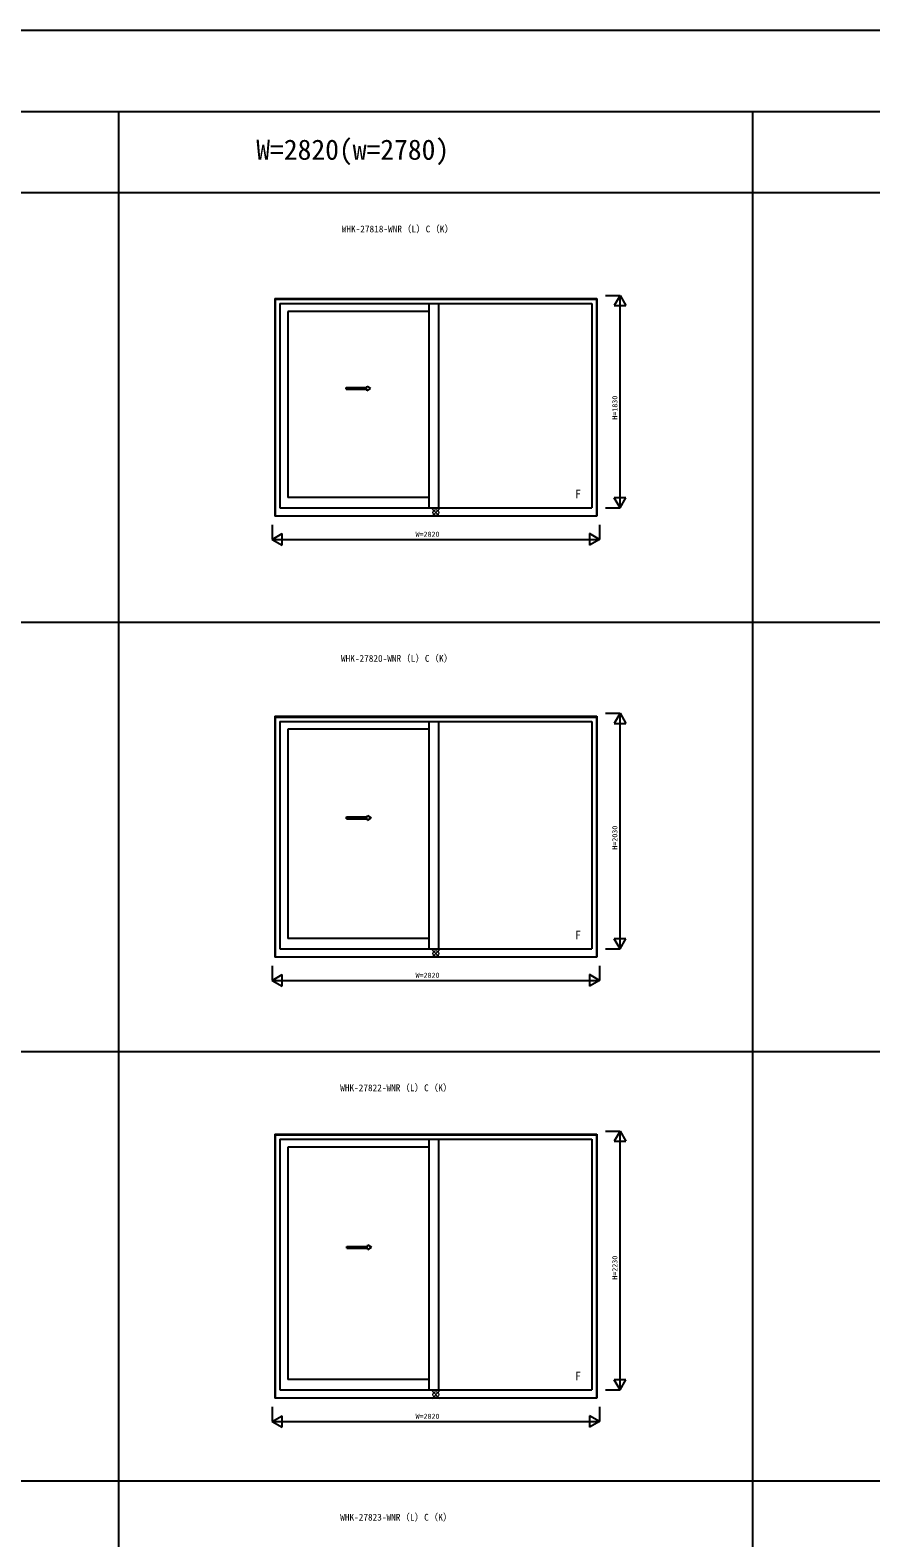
# Model space of a CAD drawing. Units: millimetres, scale not verified. Extents: x -19250 to 19250, y -14000 to 14000.
# Drawn here: x 2525 to 9767, y 1009 to 14000 of the extents above; entities that cross this region are included whole.
import ezdxf
from ezdxf.enums import TextEntityAlignment as Align

# ---------------------------------------------------------------- set-up
doc = ezdxf.new("R2010")
doc.units = ezdxf.units.MM
doc.header["$LTSCALE"] = 50
for name, color, linetype in [('0-0_0', 7, 'Continuous'), ('0-1_YKK_A1', 4, 'Continuous'), ('0-4_YKK_F1', 7, 'Continuous'), ('0-6_YKK_N1', 2, 'Continuous')]:
    doc.layers.add(name, color=color, linetype=linetype)
doc.layers.add('0-5_YKK_IN', color=1, linetype='Continuous', lineweight=18)
doc.styles.add('ＭＳ ゴシック', font='')
doc.styles.get('ＭＳ ゴシック').set_extended_font_data('MS Gothic')

msp = doc.modelspace()

# ---------------------------------------------------------------- linework, layer by layer
at = {"layer": '0-1_YKK_A1'}
for p, q in [((4633, 11688), (4633, 9812)), ((4633, 11688), (7407, 11688)), ((4637, 11688), (4637, 9812)), ((7403, 11679), (4637, 11679)), ((4677, 11644), (7363, 11644)), ((4677, 11644), (4677, 9884)), ((4745, 11577), (4745, 9974)), ((5959, 11577), (4745, 11577)), ((5959, 11644), (5959, 9884)), ((6043, 11644), (6043, 9884)), ((7363, 11644), (7363, 9884)), ((7403, 11688), (7403, 9812)), ((7407, 11688), (7407, 9812)), ((5246.34, 10920.9), (5427.68, 10920.91)), ((5246.34, 10905.9), (5246.34, 10920.9)), ((5427.68, 10920.91), (5427.68, 10933.41)), ((5427.68, 10933.41), (5457.68, 10913.41)), ((5427.68, 10893.41), (5457.68, 10913.41)), ((5246.34, 10905.9), (5427.68, 10905.91)), ((5427.68, 10893.41), (5427.68, 10905.91)), ((4677, 9884), (7363, 9884)), ((5959, 9974), (4745, 9974)), ((7407, 9812), (4633, 9812)), ((4633, 8088), (4633, 6012)), ((4633, 8088), (7407, 8088)), ((4637, 8088), (4637, 6012)), ((7403, 8079), (4637, 8079)), ((7403, 8088), (7403, 6012)), ((7407, 8088), (7407, 6012)), ((4677, 8044), (7363, 8044)), ((4677, 8044), (4677, 6084)), ((4745, 7977), (4745, 6174)), ((5959, 7977), (4745, 7977)), ((5959, 8044), (5959, 6084)), ((6043, 8044), (6043, 6084)), ((7363, 8044), (7363, 6084)), ((5250.19, 7220.9), (5431.53, 7220.91)), ((5250.2, 7205.9), (5250.2, 7220.9)), ((5250.2, 7205.9), (5431.53, 7205.91)), ((5431.53, 7220.91), (5431.53, 7233.41)), ((5431.53, 7233.41), (5461.53, 7213.41)), ((5431.53, 7193.41), (5461.53, 7213.41)), ((5431.53, 7193.41), (5431.53, 7205.91)), ((5959, 6174), (4745, 6174)), ((7407, 6012), (4633, 6012)), ((4677, 6084), (7363, 6084)), ((4633, 4488), (4633, 2212)), ((4633, 4488), (7407, 4488)), ((4637, 4488), (4637, 2212)), ((7403, 4479), (4637, 4479)), ((4677, 4444), (7363, 4444)), ((4677, 4444), (4677, 2284)), ((5959, 4444), (5959, 2284)), ((6043, 4444), (6043, 2284)), ((7363, 4444), (7363, 2284)), ((7403, 4488), (7403, 2212)), ((7407, 4488), (7407, 2212)), ((4745, 4377), (4745, 2374)), ((5959, 4377), (4745, 4377)), ((5254.04, 3520.9), (5435.38, 3520.91)), ((5254.05, 3505.9), (5254.05, 3520.9)), ((5435.38, 3520.91), (5435.38, 3533.41)), ((5435.38, 3533.41), (5465.38, 3513.41)), ((5435.39, 3493.41), (5465.38, 3513.41)), ((5254.05, 3505.9), (5435.39, 3505.91)), ((5435.39, 3493.41), (5435.39, 3505.91)), ((5959, 2374), (4745, 2374)), ((7407, 2212), (4633, 2212)), ((4677, 2284), (7363, 2284))]:
    msp.add_line(p, q, dxfattribs=at)
at = {"layer": '0-4_YKK_F1'}
for p, q in [((-19250, 14000), (19250, 14000)), ((-19250, 13300), (18550, 13300)), ((3290, -14000), (3290, 13300)), ((8750, -14000), (8750, 13300)), ((-19250, 12600), (18550, 12600)), ((-19250, 8900), (18550, 8900)), ((-19250, 5200), (18550, 5200)), ((-19250, 1500), (18550, 1500))]:
    msp.add_line(p, q, dxfattribs=at)
at = {"layer": '0-5_YKK_IN'}
for p, q in [((5984.64, 9879.36), (6055.36, 9808.64)), ((5984.64, 9808.64), (6055.36, 9879.36)), ((5984.64, 6079.36), (6055.36, 6008.64)), ((5984.64, 6008.64), (6055.36, 6079.36)), ((5984.64, 2279.36), (6055.36, 2208.64)), ((5984.64, 2208.64), (6055.36, 2279.36))]:
    msp.add_line(p, q, dxfattribs=at)
for centre in [(6020, 9844), (6020, 6044), (6020, 2244)]:
    msp.add_circle(centre, 25, dxfattribs=at)
at = {"layer": '0-6_YKK_N1'}
for p, q in [((7482, 11714), (7607, 11714)), ((7607, 11714), (7557, 11627.4)), ((7607, 9884), (7607, 11714)), ((7607, 11714), (7657, 11627.4)), ((7557, 11627.4), (7657, 11627.4)), ((7482, 9884), (7607, 9884)), ((7607, 9884), (7557, 9970.6)), ((7657, 9970.6), (7557, 9970.6)), ((7607, 9884), (7657, 9970.6)), ((4610, 9737), (4610, 9612)), ((4610, 9612), (4696.6, 9662)), ((4696.6, 9562), (4696.6, 9662)), ((7430, 9612), (7343.4, 9662)), ((7343.4, 9662), (7343.4, 9562)), ((7430, 9737), (7430, 9612)), ((4610, 9612), (7430, 9612)), ((4610, 9612), (4696.6, 9562)), ((7430, 9612), (7343.4, 9562)), ((7482, 8114), (7607, 8114)), ((7607, 8114), (7557, 8027.4)), ((7607, 6084), (7607, 8114)), ((7607, 8114), (7657, 8027.4)), ((7557, 8027.4), (7657, 8027.4)), ((7607, 6084), (7557, 6170.6)), ((7657, 6170.6), (7557, 6170.6)), ((7607, 6084), (7657, 6170.6)), ((7482, 6084), (7607, 6084)), ((4610, 5937), (4610, 5812)), ((4610, 5812), (4696.6, 5862)), ((4696.6, 5762), (4696.6, 5862)), ((7430, 5812), (7343.4, 5862)), ((7343.4, 5862), (7343.4, 5762)), ((7430, 5937), (7430, 5812)), ((4610, 5812), (7430, 5812)), ((4610, 5812), (4696.6, 5762)), ((7430, 5812), (7343.4, 5762)), ((7482, 4514), (7607, 4514)), ((7607, 4514), (7557, 4427.4)), ((7557, 4427.4), (7657, 4427.4)), ((7607, 2284), (7607, 4514)), ((7607, 4514), (7657, 4427.4)), ((7607, 2284), (7557, 2370.6)), ((7657, 2370.6), (7557, 2370.6)), ((7607, 2284), (7657, 2370.6)), ((7482, 2284), (7607, 2284)), ((4610, 2137), (4610, 2012)), ((7430, 2137), (7430, 2012)), ((4610, 2012), (4696.6, 2062)), ((4610, 2012), (7430, 2012)), ((4610, 2012), (4696.6, 1962)), ((4696.6, 1962), (4696.6, 2062)), ((7430, 2012), (7343.4, 2062)), ((7343.4, 2062), (7343.4, 1962)), ((7430, 2012), (7343.4, 1962))]:
    msp.add_line(p, q, dxfattribs=at)

# ---------------------------------------------------------------- texts
at = {"layer": '0-0_0', "color": 3, "style": 'ＭＳ ゴシック'}
msp.add_text('W=2820(w=2780)', height=174.5, dxfattribs=at).set_placement((4473, 12831), align=Align.BOTTOM_LEFT)
at = {"layer": '0-0_0', "style": 'ＭＳ ゴシック'}
for s, p in [('WHK-27818-WNR（L）C（K）', (5209.33, 12240)), ('WHK-27820-WNR（L）C（K）', (5202.67, 8540)), ('WHK-27822-WNR（L）C（K）', (5196, 4840)), ('WHK-27823-WNR（L）C（K）', (5196, 1140))]:
    msp.add_text(s, height=58.65, dxfattribs=at).set_placement(p, align=Align.BOTTOM_LEFT)
at = {"layer": '0-1_YKK_A1', "style": 'ＭＳ ゴシック'}
for p in [(7220.06, 9945.24), (7220.06, 6145.24), (7220.06, 2345.24)]:
    msp.add_text('F', height=73.31, dxfattribs=at).set_placement(p, align=Align.BOTTOM_LEFT)
at = {"layer": '0-6_YKK_N1', "style": 'ＭＳ ゴシック'}
for s, p in [('H=1830', (7597, 10644)), ('H=2030', (7597, 6939)), ('H=2230', (7597, 3234))]:
    msp.add_text(s, height=43.99, rotation=90, dxfattribs=at).set_placement(p, align=Align.BOTTOM_LEFT)
for p in [(5845, 9622), (5845, 5822), (5845, 2022)]:
    msp.add_text('W=2820', height=43.99, dxfattribs=at).set_placement(p, align=Align.BOTTOM_LEFT)

doc.saveas('drawing.dxf')
